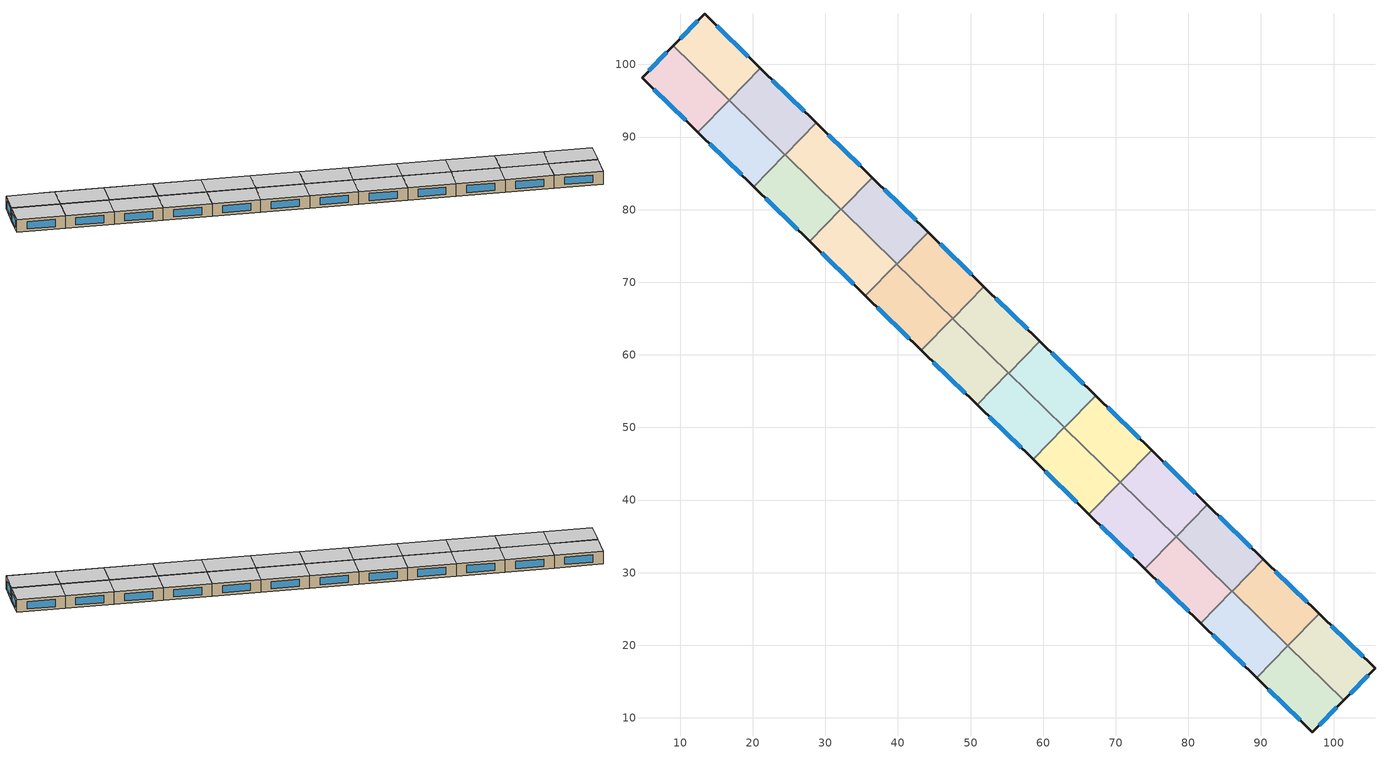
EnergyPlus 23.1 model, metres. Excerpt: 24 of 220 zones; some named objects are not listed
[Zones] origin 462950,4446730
b4d3a6907eb68654_F5_dwelling_0
 floor to b4d3a6907eb68654_F4_dwelling_0 (EU_floor_Construction): 105.7,16.8 101.39,12.42 93.7,19.92 98,24.32 z15
 wall outside (EU_wall_Construction): 101.39,12.42 105.7,16.8 98,24.32 z15:18
 wall to b4d3a6907eb68654_F5_dwelling_1 (EU_wall_Construction): 98,24.32 93.7,19.92 z15:18
 wall to b4d3a6907eb68654_F5_dwelling_12 (EU_wall_Construction): 93.7,19.92 101.39,12.42 z15:18
 window (EU_Window_Construction): 102.31,13.36 104.78,15.86 / 104.05,18.41 99.65,22.71 z15.64:17.36
 ceiling to b4d3a6907eb68654_F6_dwelling_0 (EU_floor_Construction): 101.39,12.42 105.7,16.8 98,24.32 93.7,19.92 z18
b4d3a6907eb68654_F5_dwelling_1
 floor to b4d3a6907eb68654_F4_dwelling_1 (EU_floor_Construction): 98,24.32 93.7,19.92 86.01,27.43 90.31,31.83 z15
 wall outside (EU_wall_Construction): 98,24.32 90.31,31.83 z15:18
 wall to b4d3a6907eb68654_F5_dwelling_2 (EU_wall_Construction): 90.31,31.83 86.01,27.43 z15:18
 wall to b4d3a6907eb68654_F5_dwelling_13 (EU_wall_Construction): 86.01,27.43 93.68,19.94 z15:18
 wall to b4d3a6907eb68654_F5_dwelling_12 (EU_wall_Construction): 93.68,19.94 93.7,19.92 z15:18
 window (EU_Window_Construction): 96.36,25.93 91.96,30.22 z15.64:17.36
 ceiling to b4d3a6907eb68654_F6_dwelling_1 (EU_floor_Construction): 93.7,19.92 98,24.32 90.31,31.83 86.01,27.43 z18
b4d3a6907eb68654_F5_dwelling_10
 floor to b4d3a6907eb68654_F4_dwelling_10 (EU_floor_Construction): 28.75,91.95 24.46,87.55 16.76,95.06 21.06,99.46 z15
 wall outside (EU_wall_Construction): 28.75,91.95 21.06,99.46 z15:18
 wall to b4d3a6907eb68654_F5_dwelling_9 (EU_wall_Construction): 24.46,87.55 28.75,91.95 z15:18
 wall to b4d3a6907eb68654_F5_dwelling_11 (EU_wall_Construction): 21.06,99.46 16.76,95.06 z15:18
 wall to b4d3a6907eb68654_F5_dwelling_22 (EU_wall_Construction): 16.76,95.06 24.43,87.57 z15:18
 wall to b4d3a6907eb68654_F5_dwelling_21 (EU_wall_Construction): 24.43,87.57 24.46,87.55 z15:18
 window (EU_Window_Construction): 27.1,93.56 22.7,97.85 z15.64:17.36
 ceiling to b4d3a6907eb68654_F6_dwelling_10 (EU_floor_Construction): 24.46,87.55 28.75,91.95 21.06,99.46 16.76,95.06 z18
b4d3a6907eb68654_F5_dwelling_11
 floor to b4d3a6907eb68654_F4_dwelling_11 (EU_floor_Construction): 21.06,99.46 16.76,95.06 9.05,102.59 13.37,106.97 z15
 wall outside (EU_wall_Construction): 21.06,99.46 13.37,106.97 9.05,102.59 z15:18
 wall to b4d3a6907eb68654_F5_dwelling_23 (EU_wall_Construction): 9.05,102.59 16.74,95.08 z15:18
 wall to b4d3a6907eb68654_F5_dwelling_22 (EU_wall_Construction): 16.74,95.08 16.76,95.06 z15:18
 window (EU_Window_Construction): 12.44,106.03 9.98,103.53 / 19.41,101.07 15.01,105.36 z15.64:17.36
 ceiling to b4d3a6907eb68654_F6_dwelling_11 (EU_floor_Construction): 16.76,95.06 21.06,99.46 13.37,106.97 9.05,102.59 z18
b4d3a6907eb68654_F5_dwelling_12
 floor to b4d3a6907eb68654_F4_dwelling_12 (EU_floor_Construction): 101.39,12.42 97.07,8.03 89.38,15.54 93.68,19.94 z15
 wall outside (EU_wall_Construction): 89.38,15.54 97.07,8.03 101.39,12.42 z15:18
 wall to b4d3a6907eb68654_F5_dwelling_13 (EU_wall_Construction): 93.68,19.94 89.38,15.54 z15:18
 window (EU_Window_Construction): 97.99,8.97 100.46,11.48 / 91.03,13.93 95.42,9.64 z15.64:17.36
 ceiling to b4d3a6907eb68654_F6_dwelling_12 (EU_floor_Construction): 97.07,8.03 101.39,12.42 93.68,19.94 89.38,15.54 z18
b4d3a6907eb68654_F5_dwelling_13
 floor to b4d3a6907eb68654_F4_dwelling_13 (EU_floor_Construction): 93.68,19.94 89.38,15.54 81.69,23.05 85.99,27.45 z15
 wall outside (EU_wall_Construction): 81.69,23.05 89.38,15.54 z15:18
 wall to b4d3a6907eb68654_F5_dwelling_14 (EU_wall_Construction): 85.99,27.45 81.69,23.05 z15:18
 wall to b4d3a6907eb68654_F5_dwelling_2 (EU_wall_Construction): 86.01,27.43 85.99,27.45 z15:18
 window (EU_Window_Construction): 83.34,21.44 87.74,17.15 z15.64:17.36
 ceiling to b4d3a6907eb68654_F6_dwelling_13 (EU_floor_Construction): 89.38,15.54 93.68,19.94 85.99,27.45 81.69,23.05 z18
b4d3a6907eb68654_F5_dwelling_14
 floor to b4d3a6907eb68654_F4_dwelling_14 (EU_floor_Construction): 85.99,27.45 81.69,23.05 73.99,30.57 78.29,34.97 z15
 wall outside (EU_wall_Construction): 73.99,30.57 81.69,23.05 z15:18
 wall to b4d3a6907eb68654_F5_dwelling_15 (EU_wall_Construction): 78.29,34.97 73.99,30.57 z15:18
 wall to b4d3a6907eb68654_F5_dwelling_2 (EU_wall_Construction): 85.99,27.45 78.32,34.94 z15:18
 wall to b4d3a6907eb68654_F5_dwelling_3 (EU_wall_Construction): 78.32,34.94 78.29,34.97 z15:18
 window (EU_Window_Construction): 75.64,28.96 80.04,24.66 z15.64:17.36
 ceiling to b4d3a6907eb68654_F6_dwelling_14 (EU_floor_Construction): 81.69,23.05 85.99,27.45 78.29,34.97 73.99,30.57 z18
b4d3a6907eb68654_F5_dwelling_15
 floor to b4d3a6907eb68654_F4_dwelling_15 (EU_floor_Construction): 78.29,34.97 73.99,30.57 66.3,38.08 70.6,42.48 z15
 wall outside (EU_wall_Construction): 66.3,38.08 73.99,30.57 z15:18
 wall to b4d3a6907eb68654_F5_dwelling_16 (EU_wall_Construction): 70.6,42.48 66.3,38.08 z15:18
 wall to b4d3a6907eb68654_F5_dwelling_3 (EU_wall_Construction): 78.29,34.97 70.63,42.46 z15:18
 wall to b4d3a6907eb68654_F5_dwelling_4 (EU_wall_Construction): 70.63,42.46 70.6,42.48 z15:18
 window (EU_Window_Construction): 67.95,36.47 72.35,32.18 z15.64:17.36
 ceiling to b4d3a6907eb68654_F6_dwelling_15 (EU_floor_Construction): 73.99,30.57 78.29,34.97 70.6,42.48 66.3,38.08 z18
b4d3a6907eb68654_F5_dwelling_16
 floor to b4d3a6907eb68654_F4_dwelling_16 (EU_floor_Construction): 70.6,42.48 66.3,38.08 58.61,45.59 62.91,50 z15
 wall outside (EU_wall_Construction): 58.61,45.59 66.3,38.08 z15:18
 wall to b4d3a6907eb68654_F5_dwelling_17 (EU_wall_Construction): 62.91,50 58.61,45.59 z15:18
 wall to b4d3a6907eb68654_F5_dwelling_4 (EU_wall_Construction): 70.6,42.48 62.93,49.97 z15:18
 wall to b4d3a6907eb68654_F5_dwelling_5 (EU_wall_Construction): 62.93,49.97 62.91,50 z15:18
 window (EU_Window_Construction): 60.25,43.98 64.65,39.69 z15.64:17.36
 ceiling to b4d3a6907eb68654_F6_dwelling_16 (EU_floor_Construction): 66.3,38.08 70.6,42.48 62.91,50 58.61,45.59 z18
b4d3a6907eb68654_F5_dwelling_17
 floor to b4d3a6907eb68654_F4_dwelling_17 (EU_floor_Construction): 62.91,50 58.61,45.59 50.91,53.11 55.21,57.51 z15
 wall outside (EU_wall_Construction): 50.91,53.11 58.61,45.59 z15:18
 wall to b4d3a6907eb68654_F5_dwelling_18 (EU_wall_Construction): 55.21,57.51 50.91,53.11 z15:18
 wall to b4d3a6907eb68654_F5_dwelling_5 (EU_wall_Construction): 62.91,50 55.24,57.48 z15:18
 wall to b4d3a6907eb68654_F5_dwelling_6 (EU_wall_Construction): 55.24,57.48 55.21,57.51 z15:18
 window (EU_Window_Construction): 52.56,51.5 56.96,47.2 z15.64:17.36
 ceiling to b4d3a6907eb68654_F6_dwelling_17 (EU_floor_Construction): 58.61,45.59 62.91,50 55.21,57.51 50.91,53.11 z18
b4d3a6907eb68654_F5_dwelling_18
 floor to b4d3a6907eb68654_F4_dwelling_18 (EU_floor_Construction): 55.21,57.51 50.91,53.11 43.22,60.62 47.52,65.03 z15
 wall outside (EU_wall_Construction): 43.22,60.62 50.91,53.11 z15:18
 wall to b4d3a6907eb68654_F5_dwelling_19 (EU_wall_Construction): 47.52,65.03 43.22,60.62 z15:18
 wall to b4d3a6907eb68654_F5_dwelling_6 (EU_wall_Construction): 55.21,57.51 47.54,65 z15:18
 wall to b4d3a6907eb68654_F5_dwelling_7 (EU_wall_Construction): 47.54,65 47.52,65.02 z15:18
 window (EU_Window_Construction): 44.87,59.01 49.26,54.72 z15.64:17.36
 ceiling to b4d3a6907eb68654_F6_dwelling_18 (EU_floor_Construction): 50.91,53.11 55.21,57.51 47.52,65.03 43.22,60.62 z18
b4d3a6907eb68654_F5_dwelling_19
 floor to b4d3a6907eb68654_F4_dwelling_19 (EU_floor_Construction): 47.52,65.03 43.22,60.62 35.52,68.14 39.82,72.54 z15
 wall outside (EU_wall_Construction): 35.52,68.14 43.22,60.62 z15:18
 wall to b4d3a6907eb68654_F5_dwelling_20 (EU_wall_Construction): 39.82,72.54 35.52,68.14 z15:18
 wall to b4d3a6907eb68654_F5_dwelling_7 (EU_wall_Construction): 47.52,65.03 39.85,72.51 z15:18
 wall to b4d3a6907eb68654_F5_dwelling_8 (EU_wall_Construction): 39.85,72.51 39.82,72.54 z15:18
 window (EU_Window_Construction): 37.17,66.53 41.57,62.23 z15.64:17.36
 ceiling to b4d3a6907eb68654_F6_dwelling_19 (EU_floor_Construction): 43.22,60.62 47.52,65.03 39.82,72.54 35.52,68.14 z18
b4d3a6907eb68654_F5_dwelling_2
 floor to b4d3a6907eb68654_F4_dwelling_2 (EU_floor_Construction): 90.31,31.83 86.01,27.43 78.32,34.94 82.62,39.35 z15
 wall outside (EU_wall_Construction): 90.31,31.83 82.62,39.35 z15:18
 wall to b4d3a6907eb68654_F5_dwelling_3 (EU_wall_Construction): 82.62,39.35 78.32,34.94 z15:18
 window (EU_Window_Construction): 88.66,33.44 84.27,37.74 z15.64:17.36
 ceiling to b4d3a6907eb68654_F6_dwelling_2 (EU_floor_Construction): 86.01,27.43 90.31,31.83 82.62,39.35 78.32,34.94 z18
b4d3a6907eb68654_F5_dwelling_20
 floor to b4d3a6907eb68654_F4_dwelling_20 (EU_floor_Construction): 39.82,72.54 35.52,68.14 27.83,75.65 32.13,80.05 z15
 wall outside (EU_wall_Construction): 27.83,75.65 35.52,68.14 z15:18
 wall to b4d3a6907eb68654_F5_dwelling_21 (EU_wall_Construction): 32.13,80.05 27.83,75.65 z15:18
 wall to b4d3a6907eb68654_F5_dwelling_8 (EU_wall_Construction): 39.82,72.54 32.15,80.03 z15:18
 wall to b4d3a6907eb68654_F5_dwelling_9 (EU_wall_Construction): 32.15,80.03 32.13,80.05 z15:18
 window (EU_Window_Construction): 29.48,74.04 33.88,69.75 z15.64:17.36
 ceiling to b4d3a6907eb68654_F6_dwelling_20 (EU_floor_Construction): 35.52,68.14 39.82,72.54 32.13,80.05 27.83,75.65 z18
b4d3a6907eb68654_F5_dwelling_21
 floor to b4d3a6907eb68654_F4_dwelling_21 (EU_floor_Construction): 32.13,80.05 27.83,75.65 20.14,83.17 24.43,87.57 z15
 wall outside (EU_wall_Construction): 20.14,83.17 27.83,75.65 z15:18
 wall to b4d3a6907eb68654_F5_dwelling_22 (EU_wall_Construction): 24.43,87.57 20.14,83.17 z15:18
 wall to b4d3a6907eb68654_F5_dwelling_9 (EU_wall_Construction): 32.13,80.05 24.46,87.55 z15:18
 window (EU_Window_Construction): 21.78,81.56 26.18,77.26 z15.64:17.36
 ceiling to b4d3a6907eb68654_F6_dwelling_21 (EU_floor_Construction): 27.83,75.65 32.13,80.05 24.43,87.57 20.14,83.17 z18
b4d3a6907eb68654_F5_dwelling_22
 floor to b4d3a6907eb68654_F4_dwelling_22 (EU_floor_Construction): 24.43,87.57 20.14,83.17 12.44,90.68 16.74,95.08 z15
 wall outside (EU_wall_Construction): 12.44,90.68 20.14,83.17 z15:18
 wall to b4d3a6907eb68654_F5_dwelling_23 (EU_wall_Construction): 16.74,95.08 12.44,90.68 z15:18
 window (EU_Window_Construction): 14.09,89.07 18.49,84.78 z15.64:17.36
 ceiling to b4d3a6907eb68654_F6_dwelling_22 (EU_floor_Construction): 20.14,83.17 24.43,87.57 16.74,95.08 12.44,90.68 z18
b4d3a6907eb68654_F5_dwelling_23
 floor to b4d3a6907eb68654_F4_dwelling_23 (EU_floor_Construction): 16.74,95.08 12.44,90.68 4.74,98.2 9.05,102.59 z15
 wall outside (EU_wall_Construction): 9.05,102.59 4.74,98.2 12.44,90.68 z15:18
 window (EU_Window_Construction): 6.39,96.59 10.79,92.29 / 8.13,101.65 5.66,99.14 z15.64:17.36
 ceiling to b4d3a6907eb68654_F6_dwelling_23 (EU_floor_Construction): 12.44,90.68 16.74,95.08 9.05,102.59 4.74,98.2 z18
b4d3a6907eb68654_F5_dwelling_3
 floor to b4d3a6907eb68654_F4_dwelling_3 (EU_floor_Construction): 82.62,39.35 78.32,34.94 70.63,42.46 74.92,46.86 z15
 wall outside (EU_wall_Construction): 82.62,39.35 74.92,46.86 z15:18
 wall to b4d3a6907eb68654_F5_dwelling_4 (EU_wall_Construction): 74.92,46.86 70.63,42.46 z15:18
 window (EU_Window_Construction): 80.97,40.96 76.57,45.25 z15.64:17.36
 ceiling to b4d3a6907eb68654_F6_dwelling_3 (EU_floor_Construction): 78.32,34.94 82.62,39.35 74.92,46.86 70.63,42.46 z18
b4d3a6907eb68654_F5_dwelling_4
 floor to b4d3a6907eb68654_F4_dwelling_4 (EU_floor_Construction): 74.92,46.86 70.63,42.46 62.93,49.97 67.23,54.37 z15
 wall outside (EU_wall_Construction): 74.92,46.86 67.23,54.37 z15:18
 wall to b4d3a6907eb68654_F5_dwelling_5 (EU_wall_Construction): 67.23,54.37 62.93,49.97 z15:18
 window (EU_Window_Construction): 73.28,48.47 68.88,52.76 z15.64:17.36
 ceiling to b4d3a6907eb68654_F6_dwelling_4 (EU_floor_Construction): 70.63,42.46 74.92,46.86 67.23,54.37 62.93,49.97 z18
b4d3a6907eb68654_F5_dwelling_5
 floor to b4d3a6907eb68654_F4_dwelling_5 (EU_floor_Construction): 67.23,54.37 62.93,49.97 55.24,57.48 59.54,61.89 z15
 wall outside (EU_wall_Construction): 67.23,54.37 59.54,61.89 z15:18
 wall to b4d3a6907eb68654_F5_dwelling_6 (EU_wall_Construction): 59.54,61.89 55.24,57.48 z15:18
 window (EU_Window_Construction): 65.58,55.98 61.18,60.28 z15.64:17.36
 ceiling to b4d3a6907eb68654_F6_dwelling_5 (EU_floor_Construction): 62.93,49.97 67.23,54.37 59.54,61.89 55.24,57.48 z18
b4d3a6907eb68654_F5_dwelling_6
 floor to b4d3a6907eb68654_F4_dwelling_6 (EU_floor_Construction): 59.54,61.89 55.24,57.48 47.54,65 51.84,69.4 z15
 wall outside (EU_wall_Construction): 59.54,61.89 51.84,69.4 z15:18
 wall to b4d3a6907eb68654_F5_dwelling_7 (EU_wall_Construction): 51.84,69.4 47.54,65 z15:18
 window (EU_Window_Construction): 57.89,63.5 53.49,67.79 z15.64:17.36
 ceiling to b4d3a6907eb68654_F6_dwelling_6 (EU_floor_Construction): 55.24,57.48 59.54,61.89 51.84,69.4 47.54,65 z18
b4d3a6907eb68654_F5_dwelling_7
 floor to b4d3a6907eb68654_F4_dwelling_7 (EU_floor_Construction): 51.84,69.4 47.54,65 39.85,72.51 44.15,76.92 z15
 wall outside (EU_wall_Construction): 51.84,69.4 44.15,76.92 z15:18
 wall to b4d3a6907eb68654_F5_dwelling_8 (EU_wall_Construction): 44.15,76.92 39.85,72.51 z15:18
 window (EU_Window_Construction): 50.19,71.01 45.8,75.31 z15.64:17.36
 ceiling to b4d3a6907eb68654_F6_dwelling_7 (EU_floor_Construction): 47.54,65 51.84,69.4 44.15,76.92 39.85,72.51 z18
b4d3a6907eb68654_F5_dwelling_8
 floor to b4d3a6907eb68654_F4_dwelling_8 (EU_floor_Construction): 44.15,76.92 39.85,72.51 32.15,80.03 36.45,84.43 z15
 wall outside (EU_wall_Construction): 44.15,76.92 36.45,84.43 z15:18
 wall to b4d3a6907eb68654_F5_dwelling_9 (EU_wall_Construction): 36.45,84.43 32.15,80.03 z15:18
 window (EU_Window_Construction): 42.5,78.52 38.1,82.82 z15.64:17.36
 ceiling to b4d3a6907eb68654_F6_dwelling_8 (EU_floor_Construction): 39.85,72.51 44.15,76.92 36.45,84.43 32.15,80.03 z18
b4d3a6907eb68654_F5_dwelling_9
 floor to b4d3a6907eb68654_F4_dwelling_9 (EU_floor_Construction): 36.45,84.43 32.15,80.03 24.46,87.55 28.75,91.95 z15
 wall outside (EU_wall_Construction): 36.45,84.43 28.75,91.95 z15:18
 window (EU_Window_Construction): 34.8,86.04 30.4,90.34 z15.64:17.36
 ceiling to b4d3a6907eb68654_F6_dwelling_9 (EU_floor_Construction): 32.15,80.03 36.45,84.43 28.75,91.95 24.46,87.55 z18
[Building]
EU S2 Campaign: North Axis=0; Terrain=City; Solar Distribution=FullExterior
[Site:Location]
Yerevan-Zvartnots.Intl.AP: Latitude=40.15; Longitude=44.383; Time Zone=4; Elevation=854
[SizingPeriod:WeatherFileDays]
AnnualSizingPeriod: Begin Month=1; Begin Day of Month=1; End Month=12; End Day of Month=31; Day of Week for Start Day=Monday; Use Weather File Daylight Saving Period=No; Use Weather File Rain and Snow Indicators=No
[MATERIAL]
EU_InternalMass_Material: Roughness=MediumRough; Thickness=0.1; Conductivity=1; Density=1800; Specific Heat=900; Thermal Absorptance=0.9; Solar Absorptance=0.7; Visible Absorptance=0.7
[MATERIAL:NOMASS] Roughness=MediumRough; Thermal Absorptance=0.9; Solar Absorptance=0.7; Visible Absorptance=0.7
Name | Thermal Resistance
EU_wall_NoMass | 1.05043
EU_floor_NoMass | 0.478065
[WINDOWMATERIAL:SIMPLEGLAZINGSYSTEM]
EU_Window_SimpleGlazing: UFactor=2.5566; Solar Heat Gain Coefficient=0.75; Visible Transmittance=0.75
[CONSTRUCTION]
EU_wall_Construction: EU_wall_NoMass
EU_floor_Construction: EU_floor_NoMass
EU_Window_Construction: EU_Window_SimpleGlazing
EU_InternalMass_Construction: EU_InternalMass_Material
[ZONE] Type=1; Multiplier=1; Ceiling Height=autocalculate; Floor Area=autocalculate; Part of Total Floor Area=Yes
Name | Volume
b4d3a6907eb68654_F5_dwelling_0 | 198.483
b4d3a6907eb68654_F5_dwelling_1 | 198.509
b4d3a6907eb68654_F5_dwelling_10 | 198.471
b4d3a6907eb68654_F5_dwelling_11 | 198.501
b4d3a6907eb68654_F5_dwelling_12 | 198.523
b4d3a6907eb68654_F5_dwelling_13 | 198.479
b4d3a6907eb68654_F5_dwelling_14 | 198.505
b4d3a6907eb68654_F5_dwelling_15; b4d3a6907eb68654_F5_dwelling_19 | 198.51
b4d3a6907eb68654_F5_dwelling_16; b4d3a6907eb68654_F5_dwelling_2; b4d3a6907eb68654_F5_dwelling_5 | 198.498
b4d3a6907eb68654_F5_dwelling_17; b4d3a6907eb68654_F5_dwelling_18; b4d3a6907eb68654_F5_dwelling_21 | 198.528
b4d3a6907eb68654_F5_dwelling_20 | 198.497
b4d3a6907eb68654_F5_dwelling_22 | 198.515
b4d3a6907eb68654_F5_dwelling_23 | 198.524
b4d3a6907eb68654_F5_dwelling_3 | 198.489
b4d3a6907eb68654_F5_dwelling_4; b4d3a6907eb68654_F5_dwelling_9 | 198.502
b4d3a6907eb68654_F5_dwelling_6 | 198.5
b4d3a6907eb68654_F5_dwelling_7 | 198.495
b4d3a6907eb68654_F5_dwelling_8 | 198.499
[INTERNALMASS] Construction=EU_InternalMass_Construction
Name | Zone or ZoneList | Surface Area
b4d3a6907eb68654_F5_dwelling_0_EU_InternalMass | b4d3a6907eb68654_F5_dwelling_0 | 66.1608
b4d3a6907eb68654_F5_dwelling_1_EU_InternalMass | b4d3a6907eb68654_F5_dwelling_1 | 66.1695
b4d3a6907eb68654_F5_dwelling_2_EU_InternalMass | b4d3a6907eb68654_F5_dwelling_2 | 66.1662
b4d3a6907eb68654_F5_dwelling_3_EU_InternalMass | b4d3a6907eb68654_F5_dwelling_3 | 66.163
b4d3a6907eb68654_F5_dwelling_4_EU_InternalMass | b4d3a6907eb68654_F5_dwelling_4 | 66.1674
b4d3a6907eb68654_F5_dwelling_5_EU_InternalMass | b4d3a6907eb68654_F5_dwelling_5 | 66.1657
b4d3a6907eb68654_F5_dwelling_6_EU_InternalMass | b4d3a6907eb68654_F5_dwelling_6 | 66.1669
b4d3a6907eb68654_F5_dwelling_7_EU_InternalMass | b4d3a6907eb68654_F5_dwelling_7 | 66.1652
b4d3a6907eb68654_F5_dwelling_8_EU_InternalMass | b4d3a6907eb68654_F5_dwelling_8 | 66.1663
b4d3a6907eb68654_F5_dwelling_9_EU_InternalMass | b4d3a6907eb68654_F5_dwelling_9 | 66.1673
b4d3a6907eb68654_F5_dwelling_10_EU_InternalMass | b4d3a6907eb68654_F5_dwelling_10 | 66.1571
b4d3a6907eb68654_F5_dwelling_11_EU_InternalMass | b4d3a6907eb68654_F5_dwelling_11 | 66.1671
b4d3a6907eb68654_F5_dwelling_12_EU_InternalMass | b4d3a6907eb68654_F5_dwelling_12 | 66.1745
b4d3a6907eb68654_F5_dwelling_13_EU_InternalMass | b4d3a6907eb68654_F5_dwelling_13 | 66.1597
b4d3a6907eb68654_F5_dwelling_14_EU_InternalMass | b4d3a6907eb68654_F5_dwelling_14 | 66.1684
b4d3a6907eb68654_F5_dwelling_15_EU_InternalMass | b4d3a6907eb68654_F5_dwelling_15 | 66.17
b4d3a6907eb68654_F5_dwelling_16_EU_InternalMass | b4d3a6907eb68654_F5_dwelling_16 | 66.1657
b4d3a6907eb68654_F5_dwelling_17_EU_InternalMass | b4d3a6907eb68654_F5_dwelling_17 | 66.176
b4d3a6907eb68654_F5_dwelling_18_EU_InternalMass | b4d3a6907eb68654_F5_dwelling_18 | 66.1761
b4d3a6907eb68654_F5_dwelling_19_EU_InternalMass | b4d3a6907eb68654_F5_dwelling_19 | 66.17
b4d3a6907eb68654_F5_dwelling_20_EU_InternalMass | b4d3a6907eb68654_F5_dwelling_20 | 66.1657
b4d3a6907eb68654_F5_dwelling_21_EU_InternalMass | b4d3a6907eb68654_F5_dwelling_21 | 66.176
b4d3a6907eb68654_F5_dwelling_22_EU_InternalMass | b4d3a6907eb68654_F5_dwelling_22 | 66.1717
b4d3a6907eb68654_F5_dwelling_23_EU_InternalMass | b4d3a6907eb68654_F5_dwelling_23 | 66.1747
[OTHEREQUIPMENT] Fuel Type=Electricity; Design Level Calculation Method=Watts/Area; Power per Zone Floor Area=1; Fraction Latent=0; Fraction Radiant=0; Fraction Lost=0; Carbon Dioxide Generation Rate=0; EndUse Subcategory=EU_Step8_InternalGains
Name | Zone or ZoneList or Space or SpaceList | Schedule
EU_Step8_InternalGain_b4d3a6907eb68654_F5_dwelling_0_f000 | b4d3a6907eb68654_F5_dwelling_0 | EU_Step8_GainSchedule_b4d3a6907eb68654_F5_dwelling_0_f000
EU_Step8_InternalGain_b4d3a6907eb68654_F5_dwelling_1_f000 | b4d3a6907eb68654_F5_dwelling_1 | EU_Step8_GainSchedule_b4d3a6907eb68654_F5_dwelling_1_f000
EU_Step8_InternalGain_b4d3a6907eb68654_F5_dwelling_2_f000 | b4d3a6907eb68654_F5_dwelling_2 | EU_Step8_GainSchedule_b4d3a6907eb68654_F5_dwelling_2_f000
EU_Step8_InternalGain_b4d3a6907eb68654_F5_dwelling_3_f000 | b4d3a6907eb68654_F5_dwelling_3 | EU_Step8_GainSchedule_b4d3a6907eb68654_F5_dwelling_3_f000
EU_Step8_InternalGain_b4d3a6907eb68654_F5_dwelling_4_f000 | b4d3a6907eb68654_F5_dwelling_4 | EU_Step8_GainSchedule_b4d3a6907eb68654_F5_dwelling_4_f000
EU_Step8_InternalGain_b4d3a6907eb68654_F5_dwelling_5_f000 | b4d3a6907eb68654_F5_dwelling_5 | EU_Step8_GainSchedule_b4d3a6907eb68654_F5_dwelling_5_f000
EU_Step8_InternalGain_b4d3a6907eb68654_F5_dwelling_6_f000 | b4d3a6907eb68654_F5_dwelling_6 | EU_Step8_GainSchedule_b4d3a6907eb68654_F5_dwelling_6_f000
EU_Step8_InternalGain_b4d3a6907eb68654_F5_dwelling_7_f000 | b4d3a6907eb68654_F5_dwelling_7 | EU_Step8_GainSchedule_b4d3a6907eb68654_F5_dwelling_7_f000
EU_Step8_InternalGain_b4d3a6907eb68654_F5_dwelling_8_f000 | b4d3a6907eb68654_F5_dwelling_8 | EU_Step8_GainSchedule_b4d3a6907eb68654_F5_dwelling_8_f000
EU_Step8_InternalGain_b4d3a6907eb68654_F5_dwelling_9_f000 | b4d3a6907eb68654_F5_dwelling_9 | EU_Step8_GainSchedule_b4d3a6907eb68654_F5_dwelling_9_f000
EU_Step8_InternalGain_b4d3a6907eb68654_F5_dwelling_10_f000 | b4d3a6907eb68654_F5_dwelling_10 | EU_Step8_GainSchedule_b4d3a6907eb68654_F5_dwelling_10_f000
EU_Step8_InternalGain_b4d3a6907eb68654_F5_dwelling_11_f000 | b4d3a6907eb68654_F5_dwelling_11 | EU_Step8_GainSchedule_b4d3a6907eb68654_F5_dwelling_11_f000
EU_Step8_InternalGain_b4d3a6907eb68654_F5_dwelling_12_f000 | b4d3a6907eb68654_F5_dwelling_12 | EU_Step8_GainSchedule_b4d3a6907eb68654_F5_dwelling_12_f000
EU_Step8_InternalGain_b4d3a6907eb68654_F5_dwelling_13_f000 | b4d3a6907eb68654_F5_dwelling_13 | EU_Step8_GainSchedule_b4d3a6907eb68654_F5_dwelling_13_f000
EU_Step8_InternalGain_b4d3a6907eb68654_F5_dwelling_14_f000 | b4d3a6907eb68654_F5_dwelling_14 | EU_Step8_GainSchedule_b4d3a6907eb68654_F5_dwelling_14_f000
EU_Step8_InternalGain_b4d3a6907eb68654_F5_dwelling_15_f000 | b4d3a6907eb68654_F5_dwelling_15 | EU_Step8_GainSchedule_b4d3a6907eb68654_F5_dwelling_15_f000
EU_Step8_InternalGain_b4d3a6907eb68654_F5_dwelling_16_f000 | b4d3a6907eb68654_F5_dwelling_16 | EU_Step8_GainSchedule_b4d3a6907eb68654_F5_dwelling_16_f000
EU_Step8_InternalGain_b4d3a6907eb68654_F5_dwelling_17_f000 | b4d3a6907eb68654_F5_dwelling_17 | EU_Step8_GainSchedule_b4d3a6907eb68654_F5_dwelling_17_f000
EU_Step8_InternalGain_b4d3a6907eb68654_F5_dwelling_18_f000 | b4d3a6907eb68654_F5_dwelling_18 | EU_Step8_GainSchedule_b4d3a6907eb68654_F5_dwelling_18_f000
EU_Step8_InternalGain_b4d3a6907eb68654_F5_dwelling_19_f000 | b4d3a6907eb68654_F5_dwelling_19 | EU_Step8_GainSchedule_b4d3a6907eb68654_F5_dwelling_19_f000
EU_Step8_InternalGain_b4d3a6907eb68654_F5_dwelling_20_f000 | b4d3a6907eb68654_F5_dwelling_20 | EU_Step8_GainSchedule_b4d3a6907eb68654_F5_dwelling_20_f000
EU_Step8_InternalGain_b4d3a6907eb68654_F5_dwelling_21_f000 | b4d3a6907eb68654_F5_dwelling_21 | EU_Step8_GainSchedule_b4d3a6907eb68654_F5_dwelling_21_f000
EU_Step8_InternalGain_b4d3a6907eb68654_F5_dwelling_22_f000 | b4d3a6907eb68654_F5_dwelling_22 | EU_Step8_GainSchedule_b4d3a6907eb68654_F5_dwelling_22_f000
EU_Step8_InternalGain_b4d3a6907eb68654_F5_dwelling_23_f000 | b4d3a6907eb68654_F5_dwelling_23 | EU_Step8_GainSchedule_b4d3a6907eb68654_F5_dwelling_23_f000
[ZONEVENTILATION:DESIGNFLOWRATE] Schedule=EU_AlwaysOn; Design Flow Rate Calculation Method=AirChanges/Hour; Air Changes per Hour=0.557805; Ventilation Type=Natural; Fan Pressure Rise=0; Fan Total Efficiency=1; Constant Term Coefficient=1; Temperature Term Coefficient=0; Velocity Term Coefficient=0; Velocity Squared Term Coefficient=0; Minimum Indoor Temperature=-100; Maximum Indoor Temperature=100; Delta Temperature=-100; Minimum Outdoor Temperature=-100; Maximum Outdoor Temperature=100; Maximum Wind Speed=40
Name | Zone or ZoneList or Space or SpaceList
EU_ConstantAir_b4d3a6907eb68654_F5_dwelling_0 | b4d3a6907eb68654_F5_dwelling_0
EU_ConstantAir_b4d3a6907eb68654_F5_dwelling_1 | b4d3a6907eb68654_F5_dwelling_1
EU_ConstantAir_b4d3a6907eb68654_F5_dwelling_2 | b4d3a6907eb68654_F5_dwelling_2
EU_ConstantAir_b4d3a6907eb68654_F5_dwelling_3 | b4d3a6907eb68654_F5_dwelling_3
EU_ConstantAir_b4d3a6907eb68654_F5_dwelling_4 | b4d3a6907eb68654_F5_dwelling_4
EU_ConstantAir_b4d3a6907eb68654_F5_dwelling_5 | b4d3a6907eb68654_F5_dwelling_5
EU_ConstantAir_b4d3a6907eb68654_F5_dwelling_6 | b4d3a6907eb68654_F5_dwelling_6
EU_ConstantAir_b4d3a6907eb68654_F5_dwelling_7 | b4d3a6907eb68654_F5_dwelling_7
EU_ConstantAir_b4d3a6907eb68654_F5_dwelling_8 | b4d3a6907eb68654_F5_dwelling_8
EU_ConstantAir_b4d3a6907eb68654_F5_dwelling_9 | b4d3a6907eb68654_F5_dwelling_9
EU_ConstantAir_b4d3a6907eb68654_F5_dwelling_10 | b4d3a6907eb68654_F5_dwelling_10
EU_ConstantAir_b4d3a6907eb68654_F5_dwelling_11 | b4d3a6907eb68654_F5_dwelling_11
EU_ConstantAir_b4d3a6907eb68654_F5_dwelling_12 | b4d3a6907eb68654_F5_dwelling_12
EU_ConstantAir_b4d3a6907eb68654_F5_dwelling_13 | b4d3a6907eb68654_F5_dwelling_13
EU_ConstantAir_b4d3a6907eb68654_F5_dwelling_14 | b4d3a6907eb68654_F5_dwelling_14
EU_ConstantAir_b4d3a6907eb68654_F5_dwelling_15 | b4d3a6907eb68654_F5_dwelling_15
EU_ConstantAir_b4d3a6907eb68654_F5_dwelling_16 | b4d3a6907eb68654_F5_dwelling_16
EU_ConstantAir_b4d3a6907eb68654_F5_dwelling_17 | b4d3a6907eb68654_F5_dwelling_17
EU_ConstantAir_b4d3a6907eb68654_F5_dwelling_18 | b4d3a6907eb68654_F5_dwelling_18
EU_ConstantAir_b4d3a6907eb68654_F5_dwelling_19 | b4d3a6907eb68654_F5_dwelling_19
EU_ConstantAir_b4d3a6907eb68654_F5_dwelling_20 | b4d3a6907eb68654_F5_dwelling_20
EU_ConstantAir_b4d3a6907eb68654_F5_dwelling_21 | b4d3a6907eb68654_F5_dwelling_21
EU_ConstantAir_b4d3a6907eb68654_F5_dwelling_22 | b4d3a6907eb68654_F5_dwelling_22
EU_ConstantAir_b4d3a6907eb68654_F5_dwelling_23 | b4d3a6907eb68654_F5_dwelling_23
[HVACTEMPLATE:ZONE:IDEALLOADSAIRSYSTEM] System Availability Schedule=EU_AlwaysOn; Maximum Heating Supply Air Temperature=50; Minimum Cooling Supply Air Temperature=13; Maximum Heating Supply Air Humidity Ratio=0.0156; Minimum Cooling Supply Air Humidity Ratio=0.0077; Heating Limit=NoLimit; Cooling Limit=NoLimit; Heating Availability Schedule=EU_AlwaysOn; Cooling Availability Schedule=EU_CoolingOff; Dehumidification Control Type=ConstantSensibleHeatRatio; Cooling Sensible Heat Ratio=0.7; Dehumidification Setpoint=60; Humidification Control Type=None; Humidification Setpoint=30; Outdoor Air Method=None; Outdoor Air Flow Rate per Person=0.00944; Outdoor Air Flow Rate per Zone Floor Area=0; Outdoor Air Flow Rate per Zone=0; Demand Controlled Ventilation Type=None; Outdoor Air Economizer Type=NoEconomizer; Heat Recovery Type=None; Sensible Heat Recovery Effectiveness=0.7; Latent Heat Recovery Effectiveness=0.65
Name | Template Thermostat
b4d3a6907eb68654_F5_dwelling_0 | EU_HeatOnly_b4d3a6907eb68654_F5_dwelling_0
b4d3a6907eb68654_F5_dwelling_1 | EU_HeatOnly_b4d3a6907eb68654_F5_dwelling_1
b4d3a6907eb68654_F5_dwelling_2 | EU_HeatOnly_b4d3a6907eb68654_F5_dwelling_2
b4d3a6907eb68654_F5_dwelling_3 | EU_HeatOnly_b4d3a6907eb68654_F5_dwelling_3
b4d3a6907eb68654_F5_dwelling_4 | EU_HeatOnly_b4d3a6907eb68654_F5_dwelling_4
b4d3a6907eb68654_F5_dwelling_5 | EU_HeatOnly_b4d3a6907eb68654_F5_dwelling_5
b4d3a6907eb68654_F5_dwelling_6 | EU_HeatOnly_b4d3a6907eb68654_F5_dwelling_6
b4d3a6907eb68654_F5_dwelling_7 | EU_HeatOnly_b4d3a6907eb68654_F5_dwelling_7
b4d3a6907eb68654_F5_dwelling_8 | EU_HeatOnly_b4d3a6907eb68654_F5_dwelling_8
b4d3a6907eb68654_F5_dwelling_9 | EU_HeatOnly_b4d3a6907eb68654_F5_dwelling_9
b4d3a6907eb68654_F5_dwelling_10 | EU_HeatOnly_b4d3a6907eb68654_F5_dwelling_10
b4d3a6907eb68654_F5_dwelling_11 | EU_HeatOnly_b4d3a6907eb68654_F5_dwelling_11
b4d3a6907eb68654_F5_dwelling_12 | EU_HeatOnly_b4d3a6907eb68654_F5_dwelling_12
b4d3a6907eb68654_F5_dwelling_13 | EU_HeatOnly_b4d3a6907eb68654_F5_dwelling_13
b4d3a6907eb68654_F5_dwelling_14 | EU_HeatOnly_b4d3a6907eb68654_F5_dwelling_14
b4d3a6907eb68654_F5_dwelling_15 | EU_HeatOnly_b4d3a6907eb68654_F5_dwelling_15
b4d3a6907eb68654_F5_dwelling_16 | EU_HeatOnly_b4d3a6907eb68654_F5_dwelling_16
b4d3a6907eb68654_F5_dwelling_17 | EU_HeatOnly_b4d3a6907eb68654_F5_dwelling_17
b4d3a6907eb68654_F5_dwelling_18 | EU_HeatOnly_b4d3a6907eb68654_F5_dwelling_18
b4d3a6907eb68654_F5_dwelling_19 | EU_HeatOnly_b4d3a6907eb68654_F5_dwelling_19
b4d3a6907eb68654_F5_dwelling_20 | EU_HeatOnly_b4d3a6907eb68654_F5_dwelling_20
b4d3a6907eb68654_F5_dwelling_21 | EU_HeatOnly_b4d3a6907eb68654_F5_dwelling_21
b4d3a6907eb68654_F5_dwelling_22 | EU_HeatOnly_b4d3a6907eb68654_F5_dwelling_22
b4d3a6907eb68654_F5_dwelling_23 | EU_HeatOnly_b4d3a6907eb68654_F5_dwelling_23
[SIZING:ZONE] Zone Cooling Design Supply Air Temperature Input Method=SupplyAirTemperature; Zone Cooling Design Supply Air Temperature=13; Zone Heating Design Supply Air Temperature Input Method=SupplyAirTemperature; Zone Heating Design Supply Air Temperature=50; Zone Cooling Design Supply Air Humidity Ratio=0.008; Zone Heating Design Supply Air Humidity Ratio=0.008; Cooling Design Air Flow Method=DesignDay; Cooling Design Air Flow Rate=0; Cooling Minimum Air Flow per Zone Floor Area=0.000762; Cooling Minimum Air Flow=0; Cooling Minimum Air Flow Fraction=0.2; Heating Design Air Flow Method=DesignDay; Heating Design Air Flow Rate=0; Heating Maximum Air Flow per Zone Floor Area=0.002032; Heating Maximum Air Flow=0.141576; Heating Maximum Air Flow Fraction=0.3; Account for Dedicated Outdoor Air System=No; Dedicated Outdoor Air System Control Strategy=NeutralSupplyAir; Dedicated Outdoor Air Low Setpoint Temperature for Design=autosize; Dedicated Outdoor Air High Setpoint Temperature for Design=autosize; Zone Load Sizing Method=Sensible Load Only No Latent Load; Zone Latent Cooling Design Supply Air Humidity Ratio Input Method=HumidityRatioDifference; Zone Cooling Design Supply Air Humidity Ratio Difference=0.005; Zone Latent Heating Design Supply Air Humidity Ratio Input Method=HumidityRatioDifference; Zone Humidification Design Supply Air Humidity Ratio Difference=0.005
b4d3a6907eb68654_F5_dwelling_0; b4d3a6907eb68654_F5_dwelling_1; b4d3a6907eb68654_F5_dwelling_2; b4d3a6907eb68654_F5_dwelling_3; b4d3a6907eb68654_F5_dwelling_4; b4d3a6907eb68654_F5_dwelling_5; b4d3a6907eb68654_F5_dwelling_6; b4d3a6907eb68654_F5_dwelling_7; b4d3a6907eb68654_F5_dwelling_8; b4d3a6907eb68654_F5_dwelling_9; b4d3a6907eb68654_F5_dwelling_10; b4d3a6907eb68654_F5_dwelling_11; b4d3a6907eb68654_F5_dwelling_12; b4d3a6907eb68654_F5_dwelling_13; b4d3a6907eb68654_F5_dwelling_14; b4d3a6907eb68654_F5_dwelling_15; b4d3a6907eb68654_F5_dwelling_16; b4d3a6907eb68654_F5_dwelling_17; b4d3a6907eb68654_F5_dwelling_18; b4d3a6907eb68654_F5_dwelling_19; b4d3a6907eb68654_F5_dwelling_20; b4d3a6907eb68654_F5_dwelling_21; b4d3a6907eb68654_F5_dwelling_22; b4d3a6907eb68654_F5_dwelling_23
[SCHEDULE:CONSTANT]
Name | Hourly Value
EU_AlwaysOn | 1
EU_CoolingOff | 0
[SCHEDULE:FILE] Column Number=1; Rows to Skip at Top=0; Number of Hours of Data=8760; Column Separator=Comma; Interpolate to Timestep=No; Minutes per Item=60; Adjust Schedule for Daylight Savings=Yes
Name | File
EU_Step8_GainSchedule_b4d3a6907eb68654_F5_dwelling_0_f000 | ../../schedules/b4d3a6907eb68654/b4d3a6907eb68654_F5_dwelling_0_f000_gain.csv
EU_Step8_GainSchedule_b4d3a6907eb68654_F5_dwelling_1_f000 | ../../schedules/b4d3a6907eb68654/b4d3a6907eb68654_F5_dwelling_1_f000_gain.csv
EU_Step8_GainSchedule_b4d3a6907eb68654_F5_dwelling_2_f000 | ../../schedules/b4d3a6907eb68654/b4d3a6907eb68654_F5_dwelling_2_f000_gain.csv
EU_Step8_GainSchedule_b4d3a6907eb68654_F5_dwelling_3_f000 | ../../schedules/b4d3a6907eb68654/b4d3a6907eb68654_F5_dwelling_3_f000_gain.csv
EU_Step8_GainSchedule_b4d3a6907eb68654_F5_dwelling_4_f000 | ../../schedules/b4d3a6907eb68654/b4d3a6907eb68654_F5_dwelling_4_f000_gain.csv
EU_Step8_GainSchedule_b4d3a6907eb68654_F5_dwelling_5_f000 | ../../schedules/b4d3a6907eb68654/b4d3a6907eb68654_F5_dwelling_5_f000_gain.csv
EU_Step8_GainSchedule_b4d3a6907eb68654_F5_dwelling_6_f000 | ../../schedules/b4d3a6907eb68654/b4d3a6907eb68654_F5_dwelling_6_f000_gain.csv
EU_Step8_GainSchedule_b4d3a6907eb68654_F5_dwelling_7_f000 | ../../schedules/b4d3a6907eb68654/b4d3a6907eb68654_F5_dwelling_7_f000_gain.csv
EU_Step8_GainSchedule_b4d3a6907eb68654_F5_dwelling_8_f000 | ../../schedules/b4d3a6907eb68654/b4d3a6907eb68654_F5_dwelling_8_f000_gain.csv
EU_Step8_GainSchedule_b4d3a6907eb68654_F5_dwelling_9_f000 | ../../schedules/b4d3a6907eb68654/b4d3a6907eb68654_F5_dwelling_9_f000_gain.csv
EU_Step8_GainSchedule_b4d3a6907eb68654_F5_dwelling_10_f000 | ../../schedules/b4d3a6907eb68654/b4d3a6907eb68654_F5_dwelling_10_f000_gain.csv
EU_Step8_GainSchedule_b4d3a6907eb68654_F5_dwelling_11_f000 | ../../schedules/b4d3a6907eb68654/b4d3a6907eb68654_F5_dwelling_11_f000_gain.csv
EU_Step8_GainSchedule_b4d3a6907eb68654_F5_dwelling_12_f000 | ../../schedules/b4d3a6907eb68654/b4d3a6907eb68654_F5_dwelling_12_f000_gain.csv
EU_Step8_GainSchedule_b4d3a6907eb68654_F5_dwelling_13_f000 | ../../schedules/b4d3a6907eb68654/b4d3a6907eb68654_F5_dwelling_13_f000_gain.csv
EU_Step8_GainSchedule_b4d3a6907eb68654_F5_dwelling_14_f000 | ../../schedules/b4d3a6907eb68654/b4d3a6907eb68654_F5_dwelling_14_f000_gain.csv
EU_Step8_GainSchedule_b4d3a6907eb68654_F5_dwelling_15_f000 | ../../schedules/b4d3a6907eb68654/b4d3a6907eb68654_F5_dwelling_15_f000_gain.csv
EU_Step8_GainSchedule_b4d3a6907eb68654_F5_dwelling_16_f000 | ../../schedules/b4d3a6907eb68654/b4d3a6907eb68654_F5_dwelling_16_f000_gain.csv
EU_Step8_GainSchedule_b4d3a6907eb68654_F5_dwelling_17_f000 | ../../schedules/b4d3a6907eb68654/b4d3a6907eb68654_F5_dwelling_17_f000_gain.csv
EU_Step8_GainSchedule_b4d3a6907eb68654_F5_dwelling_18_f000 | ../../schedules/b4d3a6907eb68654/b4d3a6907eb68654_F5_dwelling_18_f000_gain.csv
EU_Step8_GainSchedule_b4d3a6907eb68654_F5_dwelling_19_f000 | ../../schedules/b4d3a6907eb68654/b4d3a6907eb68654_F5_dwelling_19_f000_gain.csv
EU_Step8_GainSchedule_b4d3a6907eb68654_F5_dwelling_20_f000 | ../../schedules/b4d3a6907eb68654/b4d3a6907eb68654_F5_dwelling_20_f000_gain.csv
EU_Step8_GainSchedule_b4d3a6907eb68654_F5_dwelling_21_f000 | ../../schedules/b4d3a6907eb68654/b4d3a6907eb68654_F5_dwelling_21_f000_gain.csv
EU_Step8_GainSchedule_b4d3a6907eb68654_F5_dwelling_22_f000 | ../../schedules/b4d3a6907eb68654/b4d3a6907eb68654_F5_dwelling_22_f000_gain.csv
EU_Step8_GainSchedule_b4d3a6907eb68654_F5_dwelling_23_f000 | ../../schedules/b4d3a6907eb68654/b4d3a6907eb68654_F5_dwelling_23_f000_gain.csv
